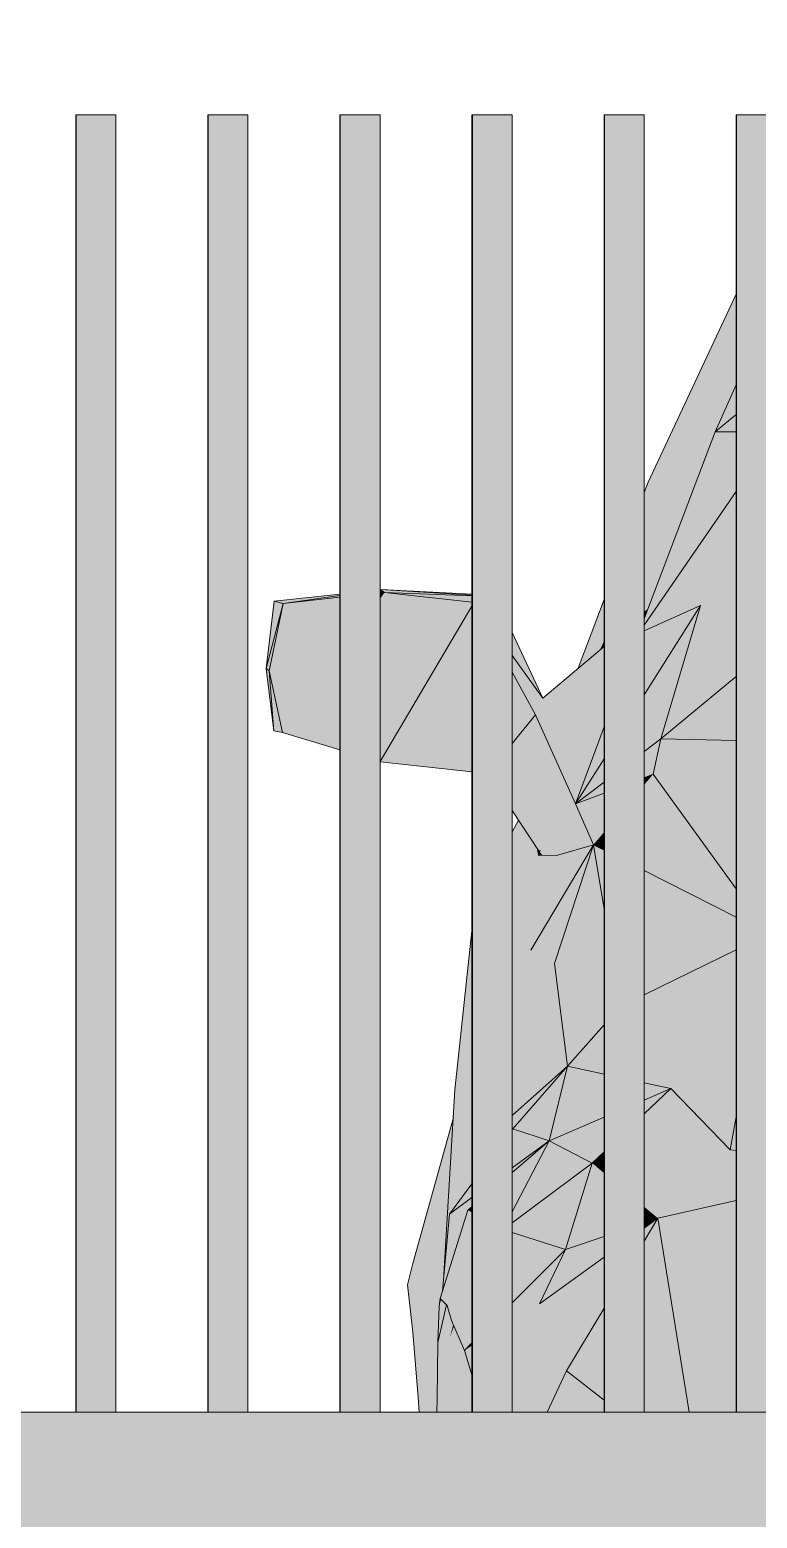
# Model space of a CAD drawing. Header units: millimetres. Extents: x 365175 to 2667127, y -330297 to -162108.
# Drawn here: x 1894616 to 1895165, y -318991 to -317867 of the extents above; entities that cross this region are included whole.
import ezdxf

# ---------------------------------------------------------------- set-up
doc = ezdxf.new("R2010")
doc.units = ezdxf.units.MM
doc.header["$MEASUREMENT"] = 0
for name, color, linetype in [('Cars', 7, 'Continuous'), ('Cotations - Altitudes & Niveaux', 7, 'Continuous'), ('TopoAlt', 7, 'Continuous')]:
    doc.layers.add(name, color=color, linetype=linetype)
doc.dimstyles.new('STYLE_GENERE__6', dxfattribs={"dimtxt": 0.18, "dimasz": 114, "dimexe": 0.18, "dimexo": 0.0625, "dimgap": 0, "dimtad": 0, "dimtih": 1, "dimtoh": 1, "dimdec": 4, "dimzin": 0, "dimdsep": 46, "dimcen": 0.09, "dimadec": 0, "dimazin": 0, "dimtfac": 1, "dimtdec": 4, "dimtmove": 0, "dimatfit": 3, "dimldrblk": 'ARROWHEAD_16', "dimfxl": 0, "dimtolj": 1, "dimtzin": 0, "dimarcsym": 0})

# ---------------------------------------------------------------- blocks, each defined once
blk = doc.blocks.new('Élément de coupe_125_6', base_point=(1445436.1, -319511))
at = {"layer": 'TopoAlt', "linetype": 'Continuous', "lineweight": 0, "true_color": 0x000000}
blk.add_hatch(color=18, dxfattribs=at).paths.add_polyline_path([(1882185.2, -318911), (1882185.2, -319511), (1914672.8, -319511), (1914672.8, -318911)])
at = {"layer": 'TopoAlt', "color": 190, "linetype": 'Continuous', "lineweight": 5, "true_color": 0x8002ff}
blk.add_line((1914672.8, -318911), (1882185.2, -318911), dxfattribs=at)
blk = doc.blocks.new('Élément de coupe_300_6', base_point=(1445436.1, -319511))
at = {"linetype": 'Continuous', "lineweight": 0, "true_color": 0x000000}
for points in [[(1894650.6, -317931), (1894650.6, -318911), (1894650.9, -318911), (1894650.9, -317931)], [(1894650.6, -317931), (1894650.6, -318911), (1894650.9, -318911), (1894650.9, -317931)], [(1894650.9, -317931), (1894650.9, -318911), (1894680.9, -318911), (1894680.9, -317931)]]:
    blk.add_hatch(color=18, dxfattribs=at).paths.add_polyline_path(points)
at = {"color": 18, "linetype": 'Continuous', "lineweight": 5, "true_color": 0x330000}
for p, q in [((1894650.6, -317931), (1894650.9, -317931)), ((1894650.6, -318911), (1894650.6, -317931)), ((1894650.9, -317931), (1894680.9, -317931)), ((1894650.9, -318911), (1894650.9, -317931)), ((1894680.9, -318911), (1894680.9, -317931))]:
    blk.add_line(p, q, dxfattribs=at)
blk = doc.blocks.new('Élément de coupe_301_6', base_point=(1445436.1, -319511))
at = {"linetype": 'Continuous', "lineweight": 0, "true_color": 0x000000}
for points in [[(1894750.3, -317931), (1894750.3, -318911), (1894750.6, -318911), (1894750.6, -317931)], [(1894750.3, -317931), (1894750.3, -318911), (1894750.6, -318911), (1894750.6, -317931)], [(1894750.6, -317931), (1894750.6, -318911), (1894780.6, -318911), (1894780.6, -317931)]]:
    blk.add_hatch(color=18, dxfattribs=at).paths.add_polyline_path(points)
at = {"color": 18, "linetype": 'Continuous', "lineweight": 5, "true_color": 0x330000}
for p, q in [((1894750.3, -317931), (1894750.6, -317931)), ((1894750.3, -318911), (1894750.3, -317931)), ((1894750.6, -317931), (1894780.6, -317931)), ((1894750.6, -318911), (1894750.6, -317931)), ((1894780.6, -318911), (1894780.6, -317931))]:
    blk.add_line(p, q, dxfattribs=at)
blk = doc.blocks.new('Élément de coupe_302_6', base_point=(1445436.1, -319511))
at = {"linetype": 'Continuous', "lineweight": 0, "true_color": 0x000000}
for points in [[(1894850.1, -317931), (1894850.1, -318911), (1894850.4, -318911), (1894850.4, -317931)], [(1894850.1, -317931), (1894850.1, -318911), (1894850.4, -318911), (1894850.4, -317931)], [(1894850.4, -317931), (1894850.4, -318911), (1894880.4, -318911), (1894880.4, -317931)]]:
    blk.add_hatch(color=18, dxfattribs=at).paths.add_polyline_path(points)
at = {"color": 18, "linetype": 'Continuous', "lineweight": 5, "true_color": 0x330000}
for p, q in [((1894850.1, -317931), (1894850.4, -317931)), ((1894850.1, -318911), (1894850.1, -317931)), ((1894850.4, -317931), (1894880.4, -317931)), ((1894850.4, -318911), (1894850.4, -317931)), ((1894880.4, -318911), (1894880.4, -317931))]:
    blk.add_line(p, q, dxfattribs=at)
blk = doc.blocks.new('Élément de coupe_303_6', base_point=(1445436.1, -319511))
at = {"linetype": 'Continuous', "lineweight": 0, "true_color": 0x000000}
for points in [[(1894949.8, -317931), (1894949.8, -318911), (1894950.2, -318911), (1894950.2, -317931)], [(1894949.8, -317931), (1894949.8, -318911), (1894950.2, -318911), (1894950.2, -317931)], [(1894950.2, -317931), (1894950.2, -318911), (1894980.2, -318911), (1894980.2, -317931)]]:
    blk.add_hatch(color=18, dxfattribs=at).paths.add_polyline_path(points)
at = {"color": 18, "linetype": 'Continuous', "lineweight": 5, "true_color": 0x330000}
for p, q in [((1894949.8, -317931), (1894950.2, -317931)), ((1894949.8, -318911), (1894949.8, -317931)), ((1894950.2, -317931), (1894980.2, -317931)), ((1894950.2, -318911), (1894950.2, -317931)), ((1894980.2, -318911), (1894980.2, -317931))]:
    blk.add_line(p, q, dxfattribs=at)
blk = doc.blocks.new('Élément de coupe_304_6', base_point=(1445436.1, -319511))
at = {"linetype": 'Continuous', "lineweight": 0, "true_color": 0x000000}
for points in [[(1895049.6, -317931), (1895049.6, -318911), (1895049.9, -318911), (1895049.9, -317931)], [(1895049.6, -317931), (1895049.6, -318911), (1895049.9, -318911), (1895049.9, -317931)], [(1895049.9, -317931), (1895049.9, -318911), (1895079.9, -318911), (1895079.9, -317931)]]:
    blk.add_hatch(color=18, dxfattribs=at).paths.add_polyline_path(points)
at = {"color": 18, "linetype": 'Continuous', "lineweight": 5, "true_color": 0x330000}
for p, q in [((1895049.6, -317931), (1895049.9, -317931)), ((1895049.6, -318911), (1895049.6, -317931)), ((1895049.9, -317931), (1895079.9, -317931)), ((1895049.9, -318911), (1895049.9, -317931)), ((1895079.9, -318911), (1895079.9, -317931))]:
    blk.add_line(p, q, dxfattribs=at)
blk = doc.blocks.new('Élément de coupe_305_6', base_point=(1445436.1, -319511))
at = {"linetype": 'Continuous', "lineweight": 0, "true_color": 0x000000}
for points in [[(1895149.3, -317931), (1895149.3, -318911), (1895149.7, -318911), (1895149.7, -317931)], [(1895149.3, -317931), (1895149.3, -318911), (1895149.7, -318911), (1895149.7, -317931)], [(1895149.7, -317931), (1895149.7, -318911), (1895179.7, -318911), (1895179.7, -317931)]]:
    blk.add_hatch(color=18, dxfattribs=at).paths.add_polyline_path(points)
at = {"color": 18, "linetype": 'Continuous', "lineweight": 5, "true_color": 0x330000}
for p, q in [((1895149.3, -317931), (1895149.7, -317931)), ((1895149.3, -318911), (1895149.3, -317931)), ((1895149.7, -317931), (1895179.7, -317931)), ((1895149.7, -318911), (1895149.7, -317931)), ((1895179.7, -318911), (1895179.7, -317931))]:
    blk.add_line(p, q, dxfattribs=at)
blk = doc.blocks.new('Élément de coupe_495_6', base_point=(1445436.1, -319511))
at = {"layer": 'Cars', "linetype": 'Continuous', "lineweight": 0, "true_color": 0x000000}
for points in [[(1895082.9, -318208.5), (1895149.3, -318082.1), (1895149.3, -318066.6)], [(1895082.9, -318208.5), (1895149.3, -318082.1), (1895149.3, -318066.6)], [(1895082.9, -318208.5), (1895149.3, -318102.9), (1895149.3, -318082.1)], [(1895082.9, -318208.5), (1895149.3, -318102.9), (1895149.3, -318082.1)], [(1895079.9, -318216.3), (1895079.9, -318264.4), (1895149.3, -318117.4), (1895149.3, -318102.9), (1895082.9, -318208.5)], [(1895079.9, -318216.3), (1895079.9, -318264.4), (1895149.3, -318117.4), (1895149.3, -318102.9), (1895082.9, -318208.5)], [(1895079.9, -318264.4), (1895079.9, -318272.9), (1895149.3, -318132.6), (1895149.3, -318117.4)], [(1895079.9, -318264.4), (1895079.9, -318272.9), (1895149.3, -318132.6), (1895149.3, -318117.4)], [(1895079.9, -318272.9), (1895079.9, -318276.6), (1895133.6, -318170.4), (1895149.3, -318135), (1895149.3, -318132.6)], [(1895079.9, -318272.9), (1895079.9, -318276.6), (1895133.6, -318170.4), (1895149.3, -318135), (1895149.3, -318132.6)], [(1895133.6, -318170.4), (1895149.3, -318157.5), (1895149.3, -318135)], [(1895149.3, -318157.5), (1895133.6, -318170.4), (1895149.3, -318170.5)], [(1895079.9, -318276.6), (1895079.9, -318306.9), (1895082.3, -318304.9), (1895082.2, -318305.2), (1895079.9, -318311.2), (1895079.9, -318311.7), (1895133.6, -318170.4)], [(1895079.9, -318276.6), (1895079.9, -318306.9), (1895082.3, -318304.9), (1895082.2, -318305.2), (1895079.9, -318311.2), (1895079.9, -318311.7), (1895133.6, -318170.4)], [(1895079.9, -318311.7), (1895079.9, -318316.5), (1895149.3, -318215.6), (1895149.3, -318170.5), (1895133.6, -318170.4)], [(1895079.9, -318316.5), (1895079.9, -318320.7), (1895122.3, -318301.8), (1895149.3, -318240.6), (1895149.3, -318215.6)], [(1895149.3, -318240.6), (1895122.3, -318301.8), (1895149.3, -318299.4)], [(1894800.4, -318298.5), (1894807.2, -318300.3), (1894850.1, -318294.1), (1894850.1, -318293.1)], [(1894880.4, -318289.8), (1894880.4, -318289.8), (1894880.8, -318289.7)], [(1894880.8, -318289.7), (1894880.4, -318289.8), (1894880.4, -318292.2), (1894883.9, -318291.8)], [(1894880.4, -318414.7), (1894880.4, -318419.5), (1894949.8, -318302.2), (1894949.8, -318299.2), (1894883.9, -318291.8)], [(1894880.4, -318296.6), (1894880.4, -318414.7), (1894883.9, -318291.8)], [(1894880.4, -318294.2), (1894880.4, -318296.6), (1894883.9, -318291.8)], [(1894880.4, -318292.2), (1894880.4, -318294.2), (1894883.9, -318291.8)], [(1894949.8, -318293.9), (1894880.8, -318289.7), (1894883.9, -318291.8), (1894949.8, -318294.3)], [(1894880.8, -318289.7), (1894949.8, -318293.9), (1894949.8, -318293.2)], [(1894949.8, -318294.3), (1894883.9, -318291.8), (1894949.8, -318299.2)], [(1894800.4, -318298.5), (1894794.3, -318349.2), (1894807.2, -318300.3)], [(1894800.4, -318298.5), (1894794.3, -318349.2), (1894807.2, -318300.3)], [(1894807.2, -318300.3), (1894794.3, -318349.2), (1894796.8, -318351.1)], [(1894807.2, -318300.3), (1894794.3, -318349.2), (1894796.8, -318351.1)], [(1894796.8, -318351.1), (1894850.1, -318314.8), (1894850.1, -318295.5), (1894807.2, -318300.3)], [(1894807.2, -318300.3), (1894850.1, -318295.5), (1894850.1, -318294.1)], [(1894880.4, -318419.8), (1894949.8, -318427.4), (1894949.8, -318302.2), (1894880.4, -318419.5)], [(1895030.1, -318349.1), (1895046.5, -318335.2), (1895049.6, -318328.6), (1895049.6, -318297.2)], [(1895030.1, -318349.1), (1895046.5, -318335.2), (1895049.6, -318328.6), (1895049.6, -318297.2)], [(1895122.3, -318301.8), (1895079.9, -318369.2), (1895079.9, -318412), (1895092.4, -318402.4)], [(1895079.9, -318320.7), (1895079.9, -318369.2), (1895122.3, -318301.8)], [(1895079.9, -318307.4), (1895082.2, -318305.2), (1895082.3, -318304.9), (1895079.9, -318306.9)], [(1895081.9, -318305.5), (1895082.2, -318305.2), (1895082.3, -318304.9), (1895081.9, -318305.2)], [(1895122.3, -318301.8), (1895092.4, -318402.4), (1895149.3, -318355.2), (1895149.3, -318299.4)], [(1894796.8, -318351.1), (1894806.7, -318397.7), (1894850.1, -318338.2), (1894850.1, -318314.8)], [(1895079.9, -318307.4), (1895079.9, -318311.2), (1895082.2, -318305.2)], [(1895079.9, -318311.2), (1895082.2, -318305.2), (1895081.9, -318305.5), (1895079.9, -318310.6)], [(1894980.2, -318322.1), (1894980.2, -318339.4), (1895003.3, -318371.7)], [(1894850.1, -318338.2), (1894806.7, -318397.7), (1894850.1, -318410.7)], [(1895003.3, -318371.7), (1894997.7, -318384.3), (1895049.6, -318335.8), (1895049.6, -318332.6)], [(1894997.7, -318384.3), (1895028.1, -318451.6), (1895049.6, -318393.4), (1895049.6, -318335.8)], [(1895046.5, -318335.2), (1895049.6, -318332.6), (1895049.6, -318328.6)], [(1895046.5, -318335.2), (1895049.6, -318332.6), (1895049.6, -318328.6)], [(1894794.3, -318349.2), (1894800.3, -318396.3), (1894796.8, -318351.1)], [(1894794.3, -318349.2), (1894800.3, -318396.3), (1894796.8, -318351.1)], [(1894980.2, -318352), (1894997.7, -318384.3), (1895003.3, -318371.7), (1894980.2, -318339.4)], [(1894796.8, -318351.1), (1894800.3, -318396.3), (1894806.7, -318397.7)], [(1894796.8, -318351.1), (1894800.3, -318396.3), (1894806.7, -318397.7)], [(1894980.2, -318352), (1894980.2, -318406), (1894997.7, -318384.3)], [(1895092.4, -318402.4), (1895149.3, -318403.6), (1895149.3, -318355.2)], [(1894980.2, -318435), (1895028.1, -318451.6), (1894997.7, -318384.3), (1894980.2, -318406)], [(1895028.1, -318451.6), (1895049.6, -318393.4), (1895049.6, -318392.5)], [(1895049.6, -318393.4), (1895028.1, -318451.6), (1895049.6, -318417.4)], [(1895092.4, -318402.4), (1895079.9, -318412), (1895079.9, -318431.8), (1895086.6, -318429.2)], [(1895092.4, -318402.4), (1895086.6, -318429.2), (1895149.3, -318416.6), (1895149.3, -318403.6)], [(1895086.6, -318429.2), (1895149.3, -318433.3), (1895149.3, -318416.6)], [(1895028.1, -318451.6), (1895049.6, -318435.1), (1895049.6, -318417.4)], [(1894980.2, -318435), (1894980.2, -318450.5), (1895013.7, -318490.4), (1895028.1, -318451.6)], [(1894980.2, -318435), (1894980.2, -318450.5), (1895013.7, -318490.4), (1895028.1, -318451.6)], [(1895028.1, -318451.6), (1895049.6, -318443.4), (1895049.6, -318435.1)], [(1895079.9, -318437.1), (1895079.9, -318501.8), (1895149.3, -318537.1), (1895149.3, -318515.6), (1895086.6, -318429.2)], [(1895079.9, -318431.8), (1895079.9, -318437.1), (1895086.6, -318429.2)], [(1895149.3, -318433.3), (1895086.6, -318429.2), (1895149.3, -318515.6)], [(1894980.2, -318450.5), (1894980.2, -318456.6), (1895000.5, -318487.4), (1895001.4, -318486.5), (1895000.8, -318487.9), (1895002.3, -318490.3), (1895013.7, -318490.4)], [(1894980.2, -318450.5), (1894980.2, -318456.6), (1895000.5, -318487.4), (1895001.4, -318486.5), (1895000.8, -318487.9), (1895002.3, -318490.3), (1895013.7, -318490.4)], [(1895028.1, -318451.6), (1895041.5, -318482.4), (1895049.6, -318472.9), (1895049.6, -318443.4)], [(1895028.1, -318451.6), (1895013.7, -318490.4), (1895041.5, -318482.4)], [(1895028.1, -318451.6), (1895013.7, -318490.4), (1895041.5, -318482.4)], [(1894980.2, -318504.6), (1894999.8, -318490.2), (1894998.7, -318484.7), (1894984.9, -318463.8), (1894980.2, -318472.7)], [(1894980.2, -318504.6), (1894999.8, -318490.2), (1894998.7, -318484.7), (1894984.9, -318463.8), (1894980.2, -318472.7)], [(1895049.6, -318472.9), (1895041.5, -318482.4), (1895049.6, -318486.4)], [(1894994.2, -318561.9), (1895012.2, -318572.2), (1895041.5, -318482.4)], [(1894994.2, -318561.9), (1895012.2, -318572.2), (1895041.5, -318482.4)], [(1894994.2, -318561.9), (1895041.5, -318482.4), (1895013.7, -318490.4)], [(1894994.2, -318561.9), (1895041.5, -318482.4), (1895013.7, -318490.4)], [(1895000.5, -318487.4), (1894998.7, -318484.7), (1894999.8, -318490.2), (1895001.4, -318486.5)], [(1895000.5, -318487.4), (1894998.7, -318484.7), (1894999.8, -318490.2), (1895001.4, -318486.5)], [(1895041.5, -318482.4), (1895012.2, -318572.2), (1895049.6, -318596.7), (1895049.6, -318531.1)], [(1895041.5, -318482.4), (1895012.2, -318572.2), (1895049.6, -318596.7), (1895049.6, -318531.1)], [(1895041.5, -318482.4), (1895049.6, -318531.1), (1895049.6, -318486.4)], [(1894999.8, -318490.2), (1894980.2, -318504.6), (1894980.2, -318549.5), (1894994.2, -318561.9)], [(1894999.8, -318490.2), (1894980.2, -318504.6), (1894980.2, -318549.5), (1894994.2, -318561.9)], [(1895013.7, -318490.4), (1894999.8, -318490.2), (1894994.2, -318561.9)], [(1895013.7, -318490.4), (1894999.8, -318490.2), (1894994.2, -318561.9)], [(1894999.8, -318490.2), (1895002.3, -318490.3), (1895000.9, -318488.1), (1895000.6, -318488.3)], [(1894999.8, -318490.2), (1895002.3, -318490.3), (1895000.9, -318488.1), (1895000.6, -318488.3)], [(1895000.6, -318488.3), (1895000.9, -318488.1), (1895000.8, -318487.9)], [(1895000.6, -318488.3), (1895000.9, -318488.1), (1895000.8, -318487.9)], [(1895079.9, -318595.8), (1895149.3, -318561.8), (1895149.3, -318537.1), (1895079.9, -318501.8)], [(1894937, -318667.4), (1894949.8, -318643.8), (1894949.8, -318547.3)], [(1894937, -318667.4), (1894949.8, -318643.8), (1894949.8, -318547.3)], [(1894980.2, -318549.5), (1894980.2, -318587.8), (1894994.2, -318561.9)], [(1894980.2, -318549.5), (1894980.2, -318587.8), (1894994.2, -318561.9)], [(1894980.2, -318612.8), (1895012.2, -318572.2), (1894994.2, -318561.9), (1894980.2, -318587.8)], [(1894980.2, -318612.8), (1895012.2, -318572.2), (1894994.2, -318561.9), (1894980.2, -318587.8)], [(1895079.9, -318595.8), (1895079.9, -318609.9), (1895149.3, -318629.9), (1895149.3, -318561.8)], [(1895012.2, -318572.2), (1894980.2, -318673.1), (1894980.2, -318687), (1895022.1, -318649.6)], [(1895012.2, -318572.2), (1894980.2, -318673.1), (1894980.2, -318687), (1895022.1, -318649.6)], [(1894980.2, -318612.8), (1894980.2, -318673.1), (1895012.2, -318572.2)], [(1894980.2, -318612.8), (1894980.2, -318673.1), (1895012.2, -318572.2)], [(1895049.6, -318596.7), (1895012.2, -318572.2), (1895022.1, -318649.6), (1895049.6, -318618.4)], [(1895049.6, -318598.9), (1895049.6, -318596.7), (1895012.2, -318572.2), (1895013.4, -318581.5)], [(1895022.1, -318649.6), (1895049.6, -318655.6), (1895049.6, -318618.4)], [(1895079.9, -318609.9), (1895079.9, -318634.2), (1895099.9, -318666.6), (1895149.3, -318638.7), (1895149.3, -318629.9)], [(1895079.9, -318634.2), (1895079.9, -318662.2), (1895099.9, -318666.6)], [(1895099.9, -318666.6), (1895144.7, -318712.7), (1895149.3, -318687.8), (1895149.3, -318638.7)], [(1894937, -318667.4), (1894949.8, -318651.2), (1894949.8, -318643.8)], [(1894937, -318667.4), (1894949.8, -318651.2), (1894949.8, -318643.8)], [(1894937, -318667.4), (1894949.8, -318676.1), (1894949.8, -318651.2)], [(1894937, -318667.4), (1894949.8, -318676.1), (1894949.8, -318651.2)], [(1895022.1, -318649.6), (1894980.2, -318687), (1894980.2, -318696.7), (1894980.6, -318696.9)], [(1894980.2, -318690.5), (1895022.1, -318649.6), (1894980.2, -318687)], [(1894980.6, -318696.9), (1895008.2, -318705.9), (1895022.1, -318649.6)], [(1895022.1, -318649.6), (1895008.2, -318705.9), (1895049.6, -318688.2), (1895049.6, -318655.6)], [(1895079.9, -318662.2), (1895079.9, -318675.2), (1895099.9, -318666.6)], [(1894928.7, -318806.6), (1894932.8, -318761.4), (1894941.1, -318750.1), (1894937, -318667.4)], [(1894928.7, -318806.6), (1894932.8, -318761.4), (1894941.1, -318750.1), (1894937, -318667.4)], [(1894949.8, -318676.1), (1894937, -318667.4), (1894944.4, -318745.7), (1894949.8, -318738.4)], [(1894949.8, -318676.1), (1894937, -318667.4), (1894944.4, -318745.7), (1894949.8, -318738.4)], [(1894944.4, -318745.7), (1894937, -318667.4), (1894941.8, -318749.2)], [(1894944.4, -318745.7), (1894937, -318667.4), (1894941.8, -318749.2)], [(1894941.8, -318749.2), (1894937, -318667.4), (1894941.1, -318750.1)], [(1894941.8, -318749.2), (1894937, -318667.4), (1894941.1, -318750.1)], [(1895099.9, -318666.6), (1895079.9, -318685.6), (1895079.9, -318719), (1895144.7, -318712.7)], [(1895079.9, -318675.2), (1895079.9, -318685.6), (1895099.9, -318666.6)], [(1894901.1, -318814.8), (1894935.8, -318688.6), (1894935.8, -318688.5), (1894905.3, -318798.6)], [(1894901.1, -318814.8), (1894935.8, -318688.6), (1894935.8, -318688.5), (1894905.3, -318798.6)], [(1894935.8, -318688.6), (1894901.1, -318814.8), (1894928, -318760.1), (1894934.4, -318711.2)], [(1894935.8, -318688.6), (1894901.1, -318814.8), (1894928, -318760.1), (1894934.4, -318711.2)], [(1894980.2, -318696.7), (1894980.2, -318697.5), (1894980.6, -318696.9)], [(1894980.2, -318696.7), (1894980.2, -318697.5), (1894980.6, -318696.9)], [(1894980.2, -318697.5), (1894980.2, -318726.5), (1895008.2, -318705.9), (1894980.6, -318696.9)], [(1895008.2, -318705.9), (1895040.6, -318722.8), (1895049.6, -318714.3), (1895049.6, -318688.2)], [(1895144.7, -318712.7), (1895149.3, -318713.4), (1895149.3, -318687.8)], [(1894980.2, -318759.7), (1894980.2, -318767.9), (1895040.6, -318722.8), (1895008.2, -318705.9)], [(1894980.2, -318729.9), (1894980.2, -318759.7), (1895008.2, -318705.9)], [(1894980.2, -318726.5), (1894980.2, -318729.9), (1895008.2, -318705.9)], [(1894928, -318760.1), (1894932.6, -318741.5), (1894934.4, -318711.2)], [(1894928, -318760.1), (1894932.6, -318741.5), (1894934.4, -318711.2)], [(1895040.6, -318722.8), (1895049.6, -318722), (1895049.6, -318714.3)], [(1895144.7, -318712.7), (1895079.9, -318719), (1895079.9, -318755.8), (1895090.3, -318764.5)], [(1895144.7, -318712.7), (1895090.3, -318764.5), (1895149.3, -318751.1), (1895149.3, -318713.4)], [(1895040.6, -318722.8), (1894980.2, -318767.9), (1894980.2, -318775.3), (1895020.5, -318788)], [(1895040.6, -318722.8), (1895020.5, -318788), (1895049.6, -318778.2), (1895049.6, -318730.4)], [(1895040.6, -318722.8), (1895049.6, -318730.4), (1895049.6, -318722)], [(1894928, -318760.1), (1894932.2, -318749), (1894932.6, -318741.5)], [(1894928, -318760.1), (1894932.2, -318749), (1894932.6, -318741.5)], [(1894949.8, -318738.4), (1894932.8, -318761.4), (1894949.8, -318748.8)], [(1894932.2, -318749), (1894928, -318760.1), (1894928, -318814.9), (1894928.7, -318806.6)], [(1894932.2, -318749), (1894928, -318760.1), (1894928, -318814.9), (1894928.7, -318806.6)], [(1894932.8, -318761.4), (1894946.8, -318758.4), (1894949.8, -318755.9), (1894949.8, -318748.8)], [(1895090.3, -318764.5), (1895149.3, -318778.5), (1895149.3, -318751.1)], [(1894901.1, -318814.8), (1894905.2, -318850.5), (1894928, -318760.1)], [(1894901.1, -318814.8), (1894905.2, -318850.5), (1894928, -318760.1)], [(1894905.2, -318850.5), (1894909.2, -318899.9), (1894928, -318760.1)], [(1894905.2, -318850.5), (1894909.2, -318899.9), (1894928, -318760.1)], [(1894928, -318760.1), (1894909.2, -318899.9), (1894925, -318831.6), (1894925.1, -318830.9), (1894925.8, -318825), (1894927.6, -318819.4), (1894928, -318814.9)], [(1894928, -318760.1), (1894909.2, -318899.9), (1894925, -318831.6), (1894925.1, -318830.9), (1894925.8, -318825), (1894927.6, -318819.4), (1894928, -318814.9)], [(1894946.8, -318758.4), (1894925.8, -318825), (1894931, -318830.3)], [(1894946.8, -318758.4), (1894925.8, -318825), (1894931, -318830.3)], [(1894932.8, -318761.4), (1894927.6, -318819.4), (1894946.8, -318758.4)], [(1894932.8, -318761.4), (1894927.6, -318819.4), (1894946.8, -318758.4)], [(1894931, -318830.3), (1894934.5, -318841.8), (1894946.8, -318758.4)], [(1894931, -318830.3), (1894934.5, -318841.8), (1894946.8, -318758.4)], [(1894946.8, -318758.4), (1894934.5, -318841.8), (1894949.8, -318814.6), (1894949.8, -318760.1)], [(1894946.8, -318758.4), (1894949.8, -318760.1), (1894949.8, -318755.9)], [(1895079.9, -318755.8), (1895079.9, -318768), (1895090.3, -318764.5)], [(1895079.9, -318772), (1895079.9, -318781.8), (1895090.3, -318764.5)], [(1895079.9, -318768), (1895079.9, -318772), (1895090.3, -318764.5)], [(1895079.9, -318911), (1895113.8, -318911), (1895090.3, -318764.5), (1895079.9, -318781.8)], [(1895149.3, -318778.5), (1895090.3, -318764.5), (1895113.8, -318911), (1895149.3, -318911)], [(1894980.2, -318775.3), (1894980.2, -318828.3), (1895020.5, -318788)], [(1895020.5, -318788), (1894980.2, -318828.3), (1894980.2, -318841.9), (1895000.9, -318829)], [(1895000.9, -318829), (1895049.6, -318793.9), (1895049.6, -318778.2), (1895020.5, -318788)], [(1895000.9, -318829), (1895021.3, -318879.8), (1895049.6, -318832.5), (1895049.6, -318793.9)], [(1894934.5, -318841.8), (1894944.1, -318864.3), (1894949.8, -318846.4), (1894949.8, -318814.6)], [(1894909.2, -318899.9), (1894910, -318911), (1894917.4, -318911), (1894924.4, -318850.3), (1894925, -318831.6)], [(1894909.2, -318899.9), (1894910, -318911), (1894917.4, -318911), (1894924.4, -318850.3), (1894925, -318831.6)], [(1894925.1, -318830.9), (1894924.1, -318858.3), (1894930.6, -318829.9), (1894926.6, -318825.8)], [(1894925.1, -318830.9), (1894924.1, -318858.3), (1894930.6, -318829.9), (1894926.6, -318825.8)], [(1894925.8, -318825), (1894925.1, -318830.9), (1894926.6, -318825.8)], [(1894925.8, -318825), (1894925.1, -318830.9), (1894926.6, -318825.8)], [(1894929.7, -318833.9), (1894925.4, -318866.9), (1894933.3, -318854.2), (1894934, -318840.1), (1894931, -318830.3), (1894930.6, -318829.9)], [(1894929.7, -318833.9), (1894925.4, -318866.9), (1894933.3, -318854.2), (1894934, -318840.1), (1894931, -318830.3), (1894930.6, -318829.9)], [(1894980.2, -318891.8), (1894980.2, -318911), (1894991.1, -318911), (1895021.3, -318879.8), (1895000.9, -318829)], [(1894980.2, -318854.3), (1894980.2, -318891.8), (1895000.9, -318829)], [(1894980.2, -318841.9), (1894980.2, -318854.3), (1895000.9, -318829)], [(1895021.3, -318879.8), (1895049.6, -318901.9), (1895049.6, -318832.5)], [(1894926.8, -318846.5), (1894925.4, -318866.9), (1894929.7, -318833.9)], [(1894926.8, -318846.5), (1894925.4, -318866.9), (1894929.7, -318833.9)], [(1894933.3, -318854.2), (1894935.7, -318844.6), (1894934.5, -318841.8), (1894934, -318840.1)], [(1894933.3, -318854.2), (1894935.7, -318844.6), (1894934.5, -318841.8), (1894934, -318840.1)], [(1894933.3, -318854.2), (1894936.3, -318845.9), (1894935.7, -318844.6)], [(1894933.3, -318854.2), (1894936.3, -318845.9), (1894935.7, -318844.6)], [(1894917.4, -318911), (1894922.9, -318911), (1894923.5, -318899.9), (1894924.1, -318858.3), (1894924.4, -318850.3)], [(1894917.4, -318911), (1894922.9, -318911), (1894923.5, -318899.9), (1894924.1, -318858.3), (1894924.4, -318850.3)], [(1894926.8, -318846.5), (1894924.1, -318858.3), (1894925.4, -318866.9)], [(1894926.8, -318846.5), (1894924.1, -318858.3), (1894925.4, -318866.9)], [(1894933.3, -318854.2), (1894925.4, -318866.9), (1894927, -318911), (1894933.1, -318911)], [(1894933.3, -318854.2), (1894925.4, -318866.9), (1894927, -318911), (1894933.1, -318911)], [(1894933.1, -318911), (1894934.2, -318911), (1894933.3, -318854.2)], [(1894933.1, -318911), (1894934.2, -318911), (1894933.3, -318854.2)], [(1894936.3, -318845.9), (1894933.3, -318854.2), (1894941.1, -318911), (1894949.8, -318911), (1894949.8, -318882.8), (1894944.1, -318864.3)], [(1894936.3, -318845.9), (1894933.3, -318854.2), (1894941.1, -318911), (1894949.8, -318911), (1894949.8, -318882.8), (1894944.1, -318864.3)], [(1894933.3, -318854.2), (1894934.2, -318911), (1894941.1, -318911)], [(1894933.3, -318854.2), (1894934.2, -318911), (1894941.1, -318911)], [(1894949.8, -318846.4), (1894944.1, -318864.3), (1894949.8, -318858.6)], [(1894923.5, -318900.8), (1894923.4, -318911), (1894924.1, -318911), (1894925.4, -318866.9)], [(1894923.5, -318900.8), (1894923.4, -318911), (1894924.1, -318911), (1894925.4, -318866.9)], [(1894924.1, -318858.3), (1894923.5, -318900.8), (1894925.4, -318866.9)], [(1894924.1, -318858.3), (1894923.5, -318900.8), (1894925.4, -318866.9)], [(1894924.1, -318911), (1894927, -318911), (1894925.4, -318866.9)], [(1894924.1, -318911), (1894927, -318911), (1894925.4, -318866.9)], [(1894949.8, -318858.6), (1894944.1, -318864.3), (1894949.8, -318860.7)], [(1894944.1, -318864.3), (1894949.8, -318882.8), (1894949.8, -318860.7)], [(1894991.1, -318911), (1895006.5, -318911), (1895021.3, -318879.8)], [(1895021.3, -318879.8), (1895006.5, -318911), (1895049.6, -318911), (1895049.6, -318901.9)], [(1894923.5, -318899.9), (1894922.9, -318911), (1894923.4, -318911), (1894923.5, -318900.8)], [(1894923.5, -318899.9), (1894922.9, -318911), (1894923.4, -318911), (1894923.5, -318900.8)]]:
    blk.add_hatch(color=18, dxfattribs=at).paths.add_polyline_path(points)
at = {"layer": 'Cars', "color": 7, "linetype": 'Continuous', "lineweight": 5}
for p, q in [((1895082.9, -318208.5), (1895149.3, -318066.6)), ((1895149.3, -318135), (1895133.6, -318170.4)), ((1895149.3, -318157.5), (1895133.6, -318170.4)), ((1895133.6, -318170.4), (1895079.9, -318311.7)), ((1895149.3, -318170.5), (1895133.6, -318170.4)), ((1895082.9, -318208.5), (1895079.9, -318216.3)), ((1895149.3, -318215.6), (1895079.9, -318316.5)), ((1894850.1, -318293.1), (1894800.4, -318298.5)), ((1894880.8, -318289.7), (1894880.4, -318289.8)), ((1894880.8, -318289.7), (1894880.4, -318289.8)), ((1894883.9, -318291.8), (1894880.4, -318292.2)), ((1894880.8, -318289.7), (1894883.9, -318291.8)), ((1894949.8, -318293.9), (1894880.8, -318289.7)), ((1894880.8, -318289.7), (1894949.8, -318293.2)), ((1894949.8, -318299.2), (1894883.9, -318291.8)), ((1894949.8, -318294.3), (1894883.9, -318291.8)), ((1894794.3, -318349.2), (1894800.4, -318298.5)), ((1894807.2, -318300.3), (1894794.3, -318349.2)), ((1894807.2, -318300.3), (1894796.8, -318351.1)), ((1894800.4, -318298.5), (1894807.2, -318300.3)), ((1894850.1, -318294.1), (1894807.2, -318300.3)), ((1894850.1, -318295.5), (1894807.2, -318300.3)), ((1894949.8, -318302.2), (1894880.4, -318419.5)), ((1895049.6, -318297.2), (1895030.1, -318349.1)), ((1895122.3, -318301.8), (1895079.9, -318369.2)), ((1895122.3, -318301.8), (1895079.9, -318320.7)), ((1895079.9, -318306.9), (1895082.3, -318304.9)), ((1895092.4, -318402.4), (1895122.3, -318301.8)), ((1895003.3, -318371.7), (1894980.2, -318322.1)), ((1895003.3, -318371.7), (1895049.6, -318332.6)), ((1894794.3, -318349.2), (1894796.8, -318351.1)), ((1894794.3, -318349.2), (1894800.3, -318396.3)), ((1895003.3, -318371.7), (1894980.2, -318339.4)), ((1894796.8, -318351.1), (1894806.7, -318397.7)), ((1894796.8, -318351.1), (1894800.3, -318396.3)), ((1894997.7, -318384.3), (1894980.2, -318352)), ((1895149.3, -318355.2), (1895092.4, -318402.4)), ((1894997.7, -318384.3), (1894980.2, -318406)), ((1895028.1, -318451.6), (1894997.7, -318384.3)), ((1895049.6, -318393.4), (1895028.1, -318451.6)), ((1894800.3, -318396.3), (1894806.7, -318397.7)), ((1894806.7, -318397.7), (1894850.1, -318410.7)), ((1895092.4, -318402.4), (1895079.9, -318412)), ((1895092.4, -318402.4), (1895086.6, -318429.2)), ((1895149.3, -318403.6), (1895092.4, -318402.4)), ((1894880.4, -318419.8), (1894949.8, -318427.4)), ((1895049.6, -318417.4), (1895028.1, -318451.6)), ((1895049.6, -318435.1), (1895028.1, -318451.6)), ((1895086.6, -318429.2), (1895079.9, -318431.8)), ((1895149.3, -318515.6), (1895086.6, -318429.2)), ((1895049.6, -318443.4), (1895028.1, -318451.6)), ((1895000.5, -318487.4), (1894980.2, -318456.6)), ((1895028.1, -318451.6), (1895041.5, -318482.4)), ((1894984.9, -318463.8), (1894980.2, -318472.7)), ((1895041.5, -318482.4), (1894994.2, -318561.9)), ((1895041.5, -318482.4), (1895012.2, -318572.2)), ((1895013.7, -318490.4), (1895041.5, -318482.4)), ((1895049.6, -318486.4), (1895041.5, -318482.4)), ((1895041.5, -318482.4), (1895049.6, -318531.1)), ((1894999.8, -318490.2), (1895001.4, -318486.5)), ((1895013.7, -318490.4), (1894999.8, -318490.2)), ((1895002.3, -318490.3), (1895000.8, -318487.9)), ((1895149.3, -318537.1), (1895079.9, -318501.8)), ((1894949.8, -318547.3), (1894937, -318667.4)), ((1895149.3, -318561.8), (1895079.9, -318595.8)), ((1895012.2, -318572.2), (1895022.1, -318649.6)), ((1895049.6, -318618.4), (1895022.1, -318649.6)), ((1895022.1, -318649.6), (1894980.2, -318687)), ((1895022.1, -318649.6), (1894980.6, -318696.9)), ((1895022.1, -318649.6), (1895008.2, -318705.9)), ((1895049.6, -318655.6), (1895022.1, -318649.6)), ((1895099.9, -318666.6), (1895079.9, -318662.2)), ((1894928.7, -318806.6), (1894937, -318667.4)), ((1895099.9, -318666.6), (1895079.9, -318685.6)), ((1895099.9, -318666.6), (1895079.9, -318675.2)), ((1895099.9, -318666.6), (1895144.7, -318712.7)), ((1894905.3, -318798.6), (1894935.8, -318688.5)), ((1894980.6, -318696.9), (1894980.2, -318697.5)), ((1895008.2, -318705.9), (1894980.6, -318696.9)), ((1895049.6, -318688.2), (1895008.2, -318705.9)), ((1895149.3, -318687.8), (1895144.7, -318712.7)), ((1895008.2, -318705.9), (1894980.2, -318759.7)), ((1895008.2, -318705.9), (1894980.2, -318729.9)), ((1895008.2, -318705.9), (1894980.2, -318726.5)), ((1895008.2, -318705.9), (1895040.6, -318722.8)), ((1895049.6, -318714.3), (1895040.6, -318722.8)), ((1895149.3, -318713.4), (1895144.7, -318712.7)), ((1895040.6, -318722.8), (1894980.2, -318767.9)), ((1895040.6, -318722.8), (1895020.5, -318788)), ((1894949.8, -318738.4), (1894932.8, -318761.4)), ((1894949.8, -318748.8), (1894932.8, -318761.4)), ((1895149.3, -318751.1), (1895090.3, -318764.5)), ((1894946.8, -318758.4), (1894925.8, -318825)), ((1894932.8, -318761.4), (1894927.6, -318819.4)), ((1894949.8, -318755.9), (1894946.8, -318758.4)), ((1895090.3, -318764.5), (1895079.9, -318772)), ((1895090.3, -318764.5), (1895079.9, -318768)), ((1895090.3, -318764.5), (1895079.9, -318781.8)), ((1895090.3, -318764.5), (1895113.8, -318911)), ((1894980.2, -318775.3), (1895020.5, -318788)), ((1895020.5, -318788), (1894980.2, -318828.3)), ((1895020.5, -318788), (1895000.9, -318829)), ((1895049.6, -318778.2), (1895020.5, -318788)), ((1894905.3, -318798.6), (1894901.1, -318814.8)), ((1895049.6, -318793.9), (1895000.9, -318829)), ((1894901.1, -318814.8), (1894905.2, -318850.5)), ((1894924.1, -318858.3), (1894930.6, -318829.9)), ((1894924.1, -318858.3), (1894925.1, -318830.9)), ((1894925.1, -318830.9), (1894925.8, -318825)), ((1894925.8, -318825), (1894931, -318830.3)), ((1894931, -318830.3), (1894934.5, -318841.8)), ((1895049.6, -318832.5), (1895021.3, -318879.8)), ((1894934.5, -318841.8), (1894944.1, -318864.3)), ((1894905.2, -318850.5), (1894909.2, -318899.9)), ((1894923.5, -318900.8), (1894924.1, -318858.3)), ((1894949.8, -318858.6), (1894944.1, -318864.3)), ((1894944.1, -318864.3), (1894949.8, -318882.8)), ((1895021.3, -318879.8), (1895006.5, -318911)), ((1895049.6, -318901.9), (1895021.3, -318879.8)), ((1894909.2, -318899.9), (1894910, -318911)), ((1894923.4, -318911), (1894923.5, -318900.8))]:
    blk.add_line(p, q, dxfattribs=at)
blk = doc.blocks.new('ARROWHEAD_16')
at = {"linetype": 'Continuous', "lineweight": 0}
blk.add_hatch(color=0, dxfattribs=at).paths.add_polyline_path([(-0.9093, 0.525), (0, 0), (-0.9093, -0.525)])
at = {"color": 0, "linetype": 'Continuous', "lineweight": 0}
blk.add_line((0, 0), (-1, 0), dxfattribs=at)

msp = doc.modelspace()

# ---------------------------------------------------------------- block references
at = {"lineweight": 0}
for name in ['Élément de coupe_300_6', 'Élément de coupe_301_6', 'Élément de coupe_302_6', 'Élément de coupe_303_6', 'Élément de coupe_304_6', 'Élément de coupe_305_6']:
    msp.add_blockref(name, (1445436.05, -319510.981), dxfattribs=at)
at = {"layer": 'Cars', "lineweight": 0}
msp.add_blockref('Élément de coupe_495_6', (1445436.05, -319510.981), dxfattribs=at)
at = {"layer": 'TopoAlt', "lineweight": 0}
msp.add_blockref('Élément de coupe_125_6', (1445436.05, -319510.981), dxfattribs=at)

# ---------------------------------------------------------------- leaders
at = {"layer": 'Cotations - Altitudes & Niveaux', "color": 7, "linetype": 'Continuous', "lineweight": 5, "annotation_type": 0, "has_hookline": 1, "hookline_direction": 0, "text_width": 2914.591}
msp.add_leader([(1891972.314, -317930.981), (1891972.314, -314973.392), (1892472.314, -314973.392)], dimstyle='STYLE_GENERE__6', dxfattribs=at)

doc.saveas('drawing.dxf')
